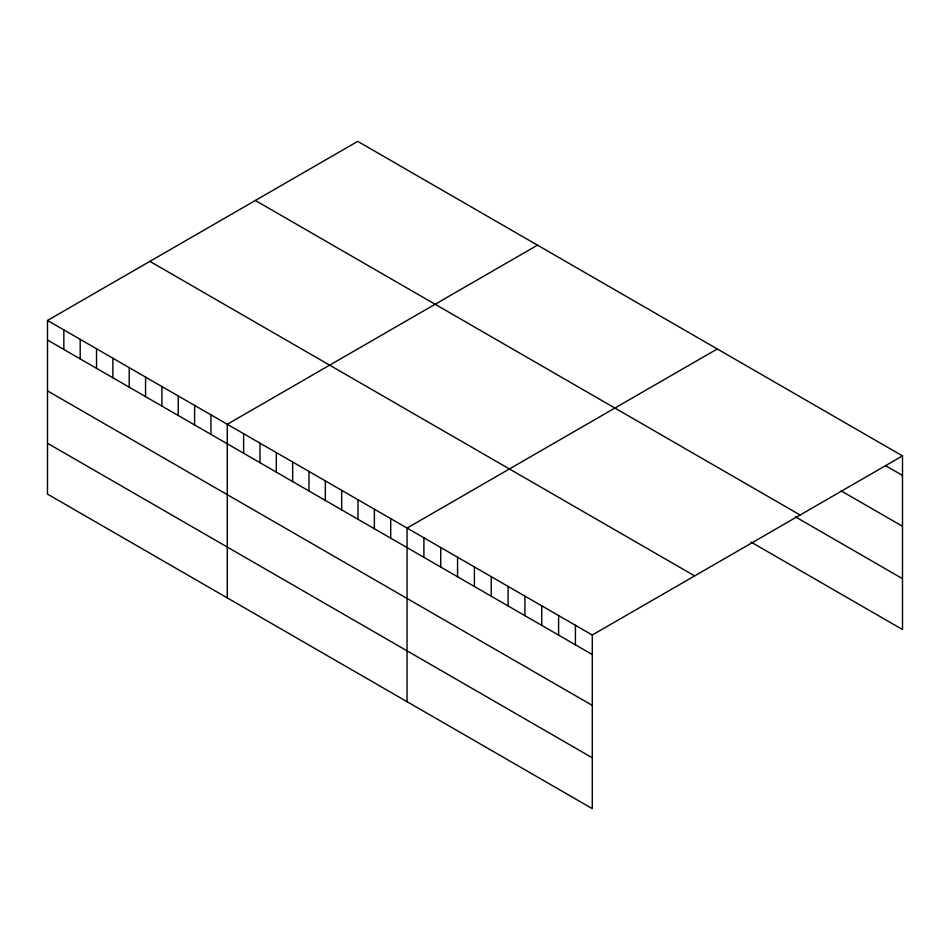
<?xml version="1.0" encoding="UTF-8"?>
<svg xmlns="http://www.w3.org/2000/svg" width="950" height="950" viewBox="0 0 950 950"><rect width="100%" height="100%" fill="white"/><g stroke="black" fill="none" stroke-linecap="round" stroke-linejoin="round"><path stroke-width="1.43" d="M47.5 320.471L592.278 635.004L592.278 808.628L47.5 494.107L47.5 320.471L357.723 141.372L902.5 455.893L902.5 629.529L750.951 542.034M537.498 245.159L227.276 424.27L227.276 597.894M717.274 348.959L407.051 528.058L407.051 701.694M592.278 635.004L902.5 455.893M885.661 465.714L902.5 475.439M841.154 490.877L902.5 526.288M255.348 200.474L800.126 515.007M795.459 516.871L902.5 578.681M149.874 261.369L694.652 575.902M47.5 340.017L592.278 654.55M47.5 390.866L592.278 705.387M47.5 443.258L592.278 757.779M575.439 625.278L575.439 644.824M558.6 615.553L558.6 635.099M541.761 605.839L541.761 625.385M524.923 596.113L524.923 615.659M508.084 586.388L508.084 605.934M491.245 576.674L491.245 596.22M474.406 566.948L474.406 586.494M457.567 557.222L457.567 576.769M440.729 547.509L440.729 567.055M423.89 537.783L423.89 557.329M390.711 518.629L390.711 538.175M374.371 509.188L374.371 528.734M358.019 499.759L358.019 519.294M341.679 490.319L341.679 509.865M325.339 480.89L325.339 500.424M308.999 471.449L308.999 490.996M292.647 462.009L292.647 481.555M276.308 452.58L276.308 472.114M259.967 443.139L259.967 462.686M243.616 433.711L243.616 453.245M210.936 414.829L210.936 434.376M194.596 405.401L194.596 424.947M178.244 395.96L178.244 415.506M161.904 386.531L161.904 406.066M145.564 377.091L145.564 396.637M129.212 367.65L129.212 387.196M112.872 358.221L112.872 377.767M96.532 348.781L96.532 368.327M80.192 339.352L80.192 358.886M63.84 329.911L63.84 349.457"/></g></svg>
